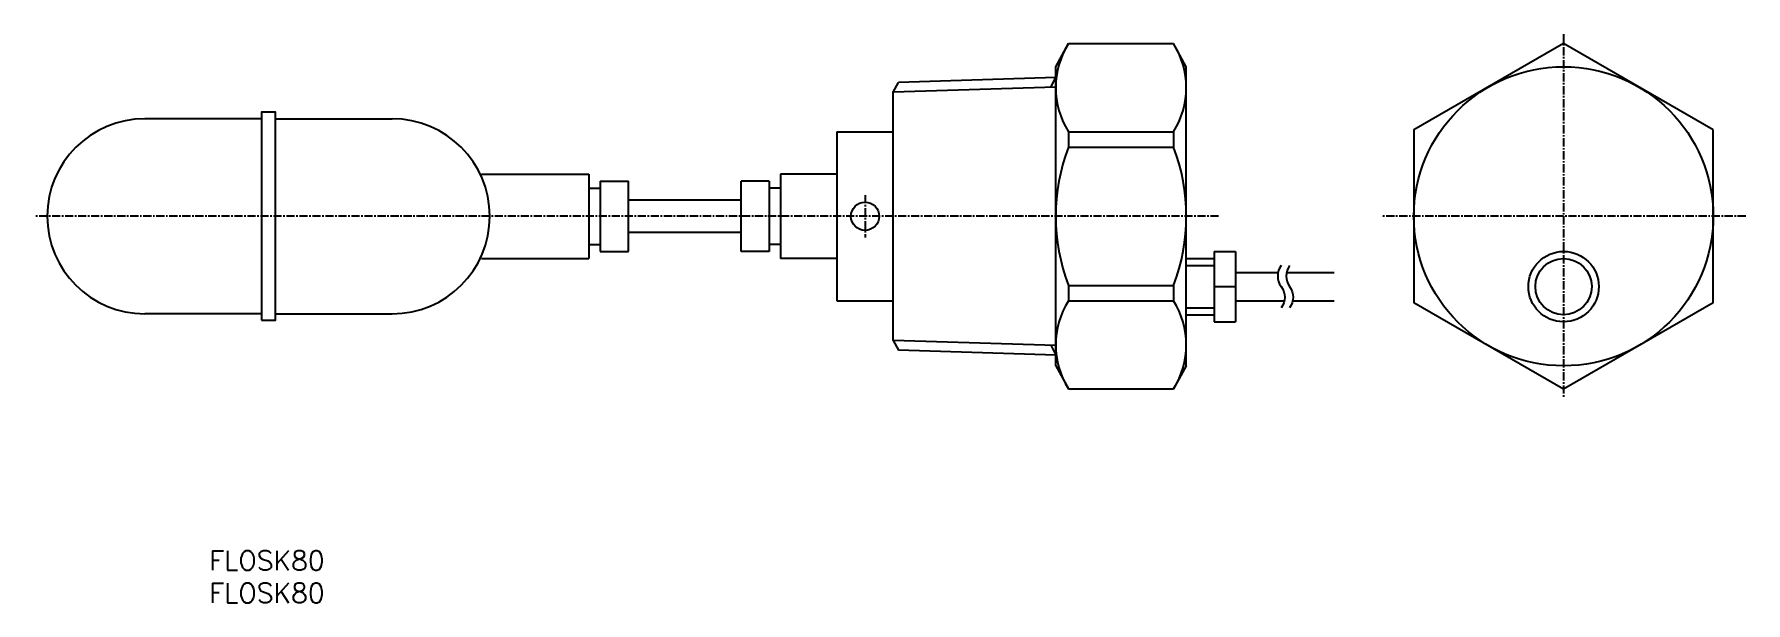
# Model space of a CAD drawing. Extents: x 18 to 281, y 37 to 125.
import ezdxf
from ezdxf.enums import TextEntityAlignment as Align

# ---------------------------------------------------------------- set-up
doc = ezdxf.new("R2010")
doc.units = 0
doc.linetypes.add('CENTER', pattern=[2, 1.25, -0.25, 0.25, -0.25])
doc.layers.get('0').update_dxf_attribs({"linetype": 'CONTINUOUS'})
doc.layers.add('CENTER', color=1, linetype='CENTER')
doc.styles.get("Standard").update_dxf_attribs({"font": 'txt.shx', "bigfont": 'extfont.shx'})

msp = doc.modelspace()

# ---------------------------------------------------------------- linework, layer by layer
at = {"color": 7, "linetype": 'CONTINUOUS'}
for p, q in [((174.91, 119.74), (176.84, 123.3)), ((176.84, 123.3), (192.97, 123.3)), ((194.91, 119.74), (192.97, 123.3)), ((174.91, 73.74), (174.91, 119.74)), ((194.91, 73.74), (194.91, 119.74)), ((149.91, 115.82), (150.69, 117.33)), ((149.91, 77.66), (149.91, 115.82)), ((174.91, 118.08), (150.69, 117.33)), ((52.82, 111.74), (34.91, 111.74)), ((54.99, 111.74), (72.91, 111.74)), ((141.25, 109.73), (149.91, 109.73)), ((141.25, 109.73), (141.25, 83.75)), ((176.84, 109.73), (176.84, 107.39)), ((176.84, 109.73), (192.97, 109.73)), ((192.97, 109.73), (192.97, 107.39)), ((176.84, 107.39), (192.97, 107.39)), ((86.64, 103.24), (103.14, 103.24)), ((103.14, 103.24), (103.14, 90.25)), ((141.25, 103.24), (132.59, 103.24)), ((132.59, 103.24), (132.59, 90.25)), ((103.14, 101.07), (104.87, 101.07)), ((104.87, 102.16), (109.2, 102.16)), ((104.87, 102.16), (104.87, 91.33)), ((109.2, 91.33), (109.2, 102.16)), ((130.85, 102.16), (126.52, 102.16)), ((126.52, 91.33), (126.52, 102.16)), ((130.85, 102.16), (130.85, 91.33)), ((132.59, 101.07), (130.85, 101.07)), ((126.52, 99.24), (109.2, 99.24)), ((103.14, 92.41), (104.87, 92.41)), ((126.52, 94.24), (109.2, 94.24)), ((132.59, 92.41), (130.85, 92.41)), ((86.64, 90.25), (103.14, 90.25)), ((104.87, 91.33), (109.2, 91.33)), ((130.85, 91.33), (126.52, 91.33)), ((141.25, 90.25), (132.59, 90.25)), ((194.91, 90.25), (199.24, 90.25)), ((199.24, 91.33), (202.48, 91.33)), ((199.24, 91.33), (199.24, 80.5)), ((202.48, 91.33), (202.48, 80.5)), ((194.91, 89.16), (199.24, 89.16)), ((202.48, 88.08), (209.03, 88.08)), ((210.33, 88.08), (217.64, 88.08)), ((176.84, 86.1), (176.84, 83.75)), ((176.84, 86.1), (192.97, 86.1)), ((192.97, 86.1), (192.97, 83.75)), ((199.24, 85.92), (202.48, 85.92)), ((52.82, 81.74), (34.91, 81.74)), ((54.99, 81.74), (72.91, 81.74)), ((141.25, 83.75), (149.91, 83.75)), ((176.84, 83.75), (192.97, 83.75)), ((194.91, 82.67), (199.24, 82.67)), ((194.91, 81.59), (199.24, 81.59)), ((202.48, 83.75), (210.01, 83.75)), ((211.31, 83.75), (217.64, 83.75)), ((199.24, 80.5), (202.48, 80.5)), ((149.91, 77.66), (150.69, 76.16)), ((174.91, 75.4), (150.69, 76.16)), ((174.91, 73.74), (176.84, 70.18)), ((194.91, 73.74), (192.97, 70.18)), ((176.84, 70.18), (192.97, 70.18))]:
    msp.add_line(p, q, dxfattribs=at)
at = {"color": 3, "linetype": 'CONTINUOUS'}
for p, q in [((174.91, 116.6), (149.91, 115.82)), ((174.12, 116.58), (174.91, 118.08)), ((174.91, 76.88), (149.91, 77.66)), ((174.12, 76.91), (174.91, 75.4))]:
    msp.add_line(p, q, dxfattribs=at)
at = {"color": 7, "linetype": 'CONTINUOUS'}
for points in [[(275.91, 110.02), (252.91, 123.3), (229.91, 110.02), (229.91, 83.46), (252.91, 70.18), (275.91, 83.46)], [(52.82, 80.74), (54.99, 80.74), (54.99, 112.74), (52.82, 112.74)]]:
    msp.add_lwpolyline(points, close=True, dxfattribs=at)
for points in [[(209.52, 89.16, 0.333333), (209.52, 85.92, -0.333333), (209.52, 82.67)], [(210.82, 89.16, 0.333333), (210.82, 85.92, -0.333333), (210.82, 82.67)]]:
    msp.add_lwpolyline(points, format="xyb", dxfattribs=at)
for centre, radius in [((252.91, 96.74), 23), ((145.58, 96.74), 2.17), ((252.91, 85.92), 5.41), ((252.91, 85.92), 4.33)]:
    msp.add_circle(centre, radius, dxfattribs=at)
for centre, radius, start, end in [((187.6, 116.52), 12.72, 147.7609, 212.2391), ((182.22, 116.52), 12.72, 327.7609, 32.2391), ((34.91, 96.74), 15, 90, 270), ((72.91, 96.74), 15, 270, 90), ((204.77, 96.74), 29.89, 159.1327, 200.8673), ((165.05, 96.74), 29.89, 339.1327, 20.8673), ((187.6, 76.97), 12.72, 147.7609, 212.2391), ((182.22, 76.97), 12.72, 327.7609, 32.2391)]:
    msp.add_arc(centre, radius, start, end, dxfattribs=at)
at = {"layer": 'CENTER', "color": 1, "linetype": 'CENTER'}
for p, q in [((252.91, 124.74), (252.91, 68.74)), ((145.58, 99.99), (145.58, 93.49)), ((199.91, 96.74), (17.91, 96.74)), ((280.91, 96.74), (224.91, 96.74))]:
    msp.add_line(p, q, dxfattribs=at)

# ---------------------------------------------------------------- texts
at = {"color": 7, "linetype": 'CONTINUOUS'}
for p in [(44.78, 43.8), (44.78, 38.8)]:
    msp.add_text('FLOSK80', height=3, dxfattribs=at).set_placement(p, align=Align.MIDDLE_LEFT)

doc.saveas('drawing.dxf')
